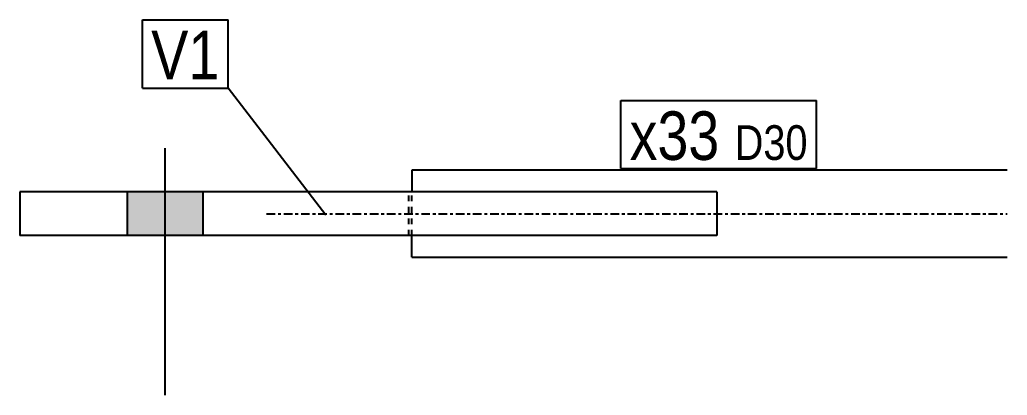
# Model space of a CAD drawing. Header units: millimetres. Extents: x 12 to 19682, y -28 to 365.
# Drawn here: x 12 to 352, y -28 to 101.3 of the extents above; entities that cross this region are included whole.
import ezdxf

# ---------------------------------------------------------------- set-up
doc = ezdxf.new("R2010")
doc.units = ezdxf.units.MM
doc.linetypes.add('DXK_LINE_DOT2', pattern=[3.9198, 1.9599, -1.9599])
doc.linetypes.add('DXK_LINE_DOT3', pattern=[5.9187, 2.979, -0.9799, 0.9799, -0.9799])
doc.layers.add('STÅL', color=7, linetype='Continuous')
doc.layers.add('TEKST', color=7, linetype='Continuous')
doc.styles.add('Arial Narrow', font='ARIALN.TTF', dxfattribs={"height": 0.2})

msp = doc.modelspace()

# ---------------------------------------------------------------- hatches: boundary and pattern name
at = {"layer": 'STÅL', "linetype": 'Continuous'}
msp.add_hatch(color=96, dxfattribs=at).paths.add_polyline_path([(49, 27), (75, 27), (75, 42), (49, 42)])

# ---------------------------------------------------------------- linework, layer by layer
at = {"layer": 'STÅL', "color": 96, "linetype": 'Continuous'}
for p, q in [((62, 57), (62, -28)), ((49, 42), (49, 27)), ((75, 42), (75, 27))]:
    msp.add_line(p, q, dxfattribs=at)
at = {"layer": 'STÅL', "color": 2, "linetype": 'Continuous'}
for p, q in [((352, 49.5), (147, 49.5)), ((147, 49.5), (147, 42)), ((252, 42), (12, 42)), ((12, 42), (12, 27)), ((252, 42), (252, 27)), ((252, 27), (12, 27)), ((147, 19.5), (147, 27)), ((147, 19.5), (352, 19.5))]:
    msp.add_line(p, q, dxfattribs=at)
at = {"layer": 'STÅL', "color": 7, "linetype": 'DXK_LINE_DOT2'}
for p, q in [((146, 27), (146, 42)), ((147, 27), (147, 42))]:
    msp.add_line(p, q, dxfattribs=at)
at = {"layer": 'STÅL', "color": 7, "linetype": 'DXK_LINE_DOT3'}
msp.add_line((97, 34.5), (352, 34.5), dxfattribs=at)
at = {"layer": 'TEKST', "color": 7, "linetype": 'Continuous'}
for p, q in [((54.28, 101.25), (83.73, 101.25)), ((54.28, 77.75), (54.28, 101.25)), ((83.73, 77.75), (83.73, 101.25)), ((54.28, 77.75), (83.73, 77.75)), ((117.34, 33.93), (83.73, 77.75)), ((219, 73.5), (286.29, 73.5)), ((219, 50), (219, 73.5)), ((286.29, 50), (286.29, 73.5)), ((219, 50), (286.29, 50))]:
    msp.add_line(p, q, dxfattribs=at)

# ---------------------------------------------------------------- wipeouts: each hides what was drawn before it
at = {"color": 0}
for points in [[(80.73, 80.75), (80.73, 98.25), (57.28, 98.25), (57.28, 80.75)], [(252.92, 53), (252.92, 70.5), (222, 70.5), (222, 53)], [(283.29, 53), (283.29, 65.5), (258.17, 65.5), (258.17, 53)]]:
    msp.add_wipeout(points, dxfattribs=at).dxf.layer = 'TEKST'

# ---------------------------------------------------------------- next in the draw order: wipeouts: each hides what was drawn before it
for points in [[(80.73, 80.75), (80.73, 98.25), (57.28, 98.25), (57.28, 80.75)], [(252.92, 53), (252.92, 70.5), (222, 70.5), (222, 53)], [(283.29, 53), (283.29, 65.5), (258.17, 65.5), (258.17, 53)]]:
    msp.add_wipeout(points, dxfattribs=at).dxf.layer = 'TEKST'

# ---------------------------------------------------------------- next in the draw order: texts
at = {"layer": 'TEKST', "color": 3, "style": 'Arial Narrow'}
for s, height, p in [('V1', 16.702, (57.28, 80.75)), ('x33', 16.702, (222, 53)), ('D30', 11.93, (258.17, 53))]:
    msp.add_text(s, height=height, dxfattribs=at).set_placement(p)

doc.saveas('drawing.dxf')
